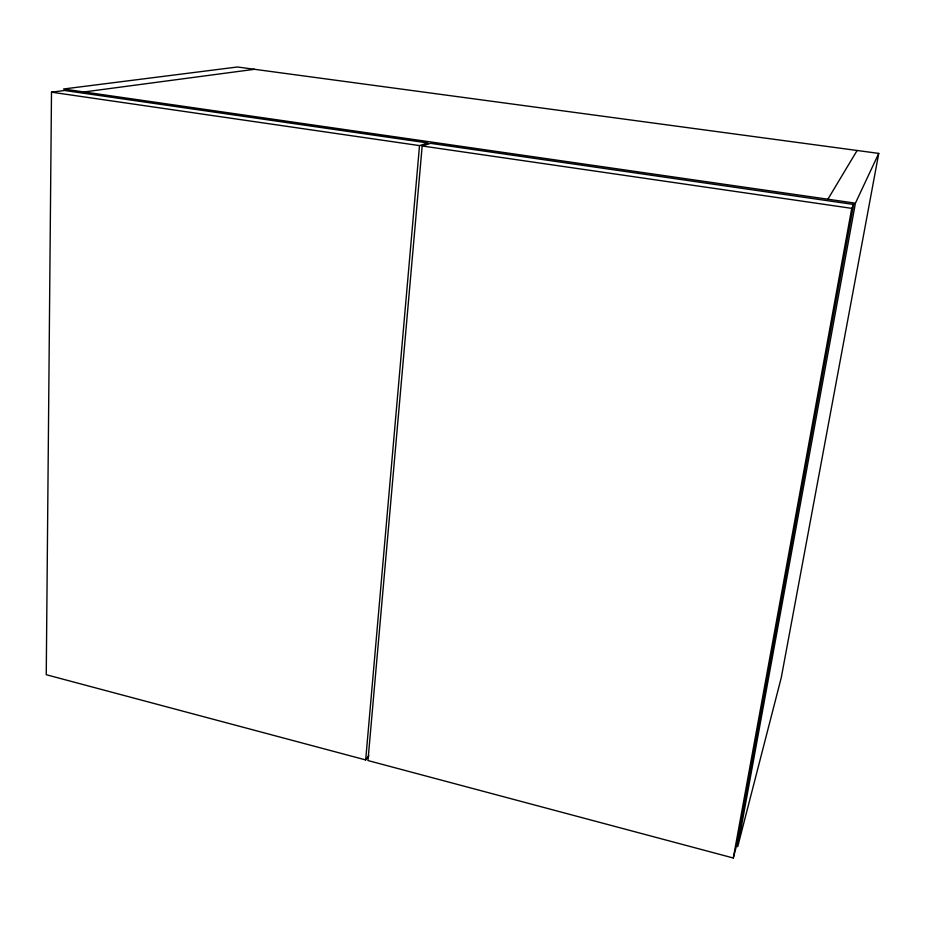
<?xml version="1.0" encoding="UTF-8"?>
<svg xmlns="http://www.w3.org/2000/svg" width="925" height="925" viewBox="0 0 925 925"><rect width="100%" height="100%" fill="white"/><g stroke="black" fill="none" stroke-linecap="round" stroke-linejoin="round"><path stroke-width="1.39" d="M51.499 92.176L419.522 145.607L427.928 142.97L64.611 90.488L51.499 92.176L46.25 674.718L365.676 759.934L368.89 755.702M365.676 759.934L419.522 145.607M422.182 145.988L367.965 760.547L733.305 858.007L736.612 845.265L853.602 204.46L430.553 143.352L422.182 145.988L851.752 208.356L853.602 204.46M733.305 858.007L851.752 208.356M855.405 203.188L737.699 846.71L781.255 677.713L878.75 153.4L237.424 66.993L63.49 89.008L855.405 203.188L878.75 153.4M827.887 199.21L857.117 150.486M83.978 91.968L254.525 69.294"/></g></svg>
